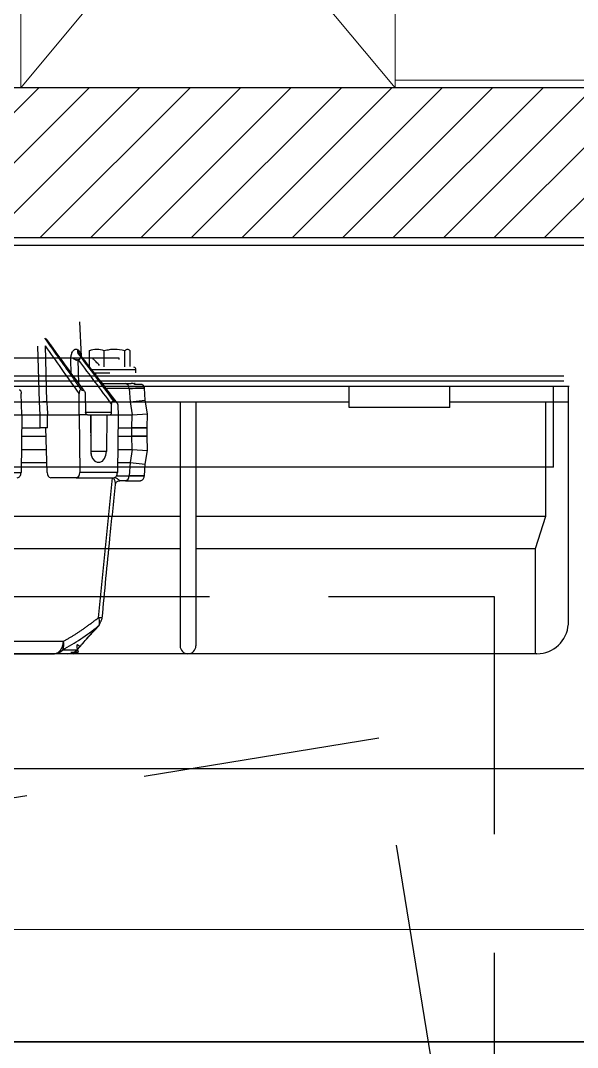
# Model space of a CAD drawing. Header units: millimetres. Extents: x 54215 to 67697, y 23496 to 56611.
# Drawn here: x 56037.4 to 56052.27, y 25481.44 to 25508.88 of the extents above; entities that cross this region are included whole.
import ezdxf

# ---------------------------------------------------------------- set-up
doc = ezdxf.new("R2010")
doc.units = ezdxf.units.MM
doc.linetypes.add('DASHED2', pattern=[9.525, 6.35, -3.175])
doc.layers.add('no3_kutuprofil kesit', color=74, linetype='Continuous', lineweight=18)

# ---------------------------------------------------------------- blocks, each defined once
blk = doc.blocks.new('sistemmm')
at = {"layer": 'no3_kutuprofil kesit'}
for p, q in [((11555.354, 23477.765), (11545.354, 23465.765)), ((11555.354, 23465.765), (11545.354, 23477.765))]:
    blk.add_line(p, q, dxfattribs=at)
blk.add_lwpolyline([(11545.354, 23465.765), (11555.354, 23465.765), (11555.354, 23477.765), (11545.354, 23477.765)], close=True, dxfattribs=at)
blk = doc.blocks.new('cephe pasta')
at = {"true_color": 0x2776bb}
h = blk.add_hatch(dxfattribs=at)
h.set_pattern_fill('ANSI31', color=152, scale=0.3)
h.set_pattern_definition([(45, (6736.7787, 16780.127), (-0.67351921, 0.67351921), [])])
h.paths.add_polyline_path([(10799.005, 21202.886), (10799.005, 21181.386), (10803.005, 21181.386), (10803.005, 21206.886), (10738.005, 21206.886), (10738.005, 21181.386), (10742.005, 21181.386), (10742.005, 21202.886)])
at = {"color": 241, "lineweight": 15, "true_color": 0xf7abae}
blk.add_line((10730.362, 21206.886), (10811.362, 21206.886), dxfattribs=at)
at = {"color": 231, "lineweight": 15}
blk.add_line((10730.362, 21202.886), (10811.362, 21202.886), dxfattribs=at)
at = {"color": 143, "true_color": 0x7aafdf}
for p, q in [((10775.986, 21199.701), (10775.94, 21200.63)), ((10774.858, 21198.494), (10774.821, 21199.982)), ((10775.056, 21198.503), (10775.019, 21199.987)), ((10776.191, 21199.85), (10776.23, 21199.872)), ((10776.986, 21199.657), (10763.223, 21199.657)), ((10775.707, 21199.264), (10775.698, 21199.606)), ((10775.847, 21199.6), (10775.745, 21199.657)), ((10775.912, 21198.983), (10775.896, 21199.611)), ((10776.191, 21199.85), (10776.191, 21199.436)), ((10776.591, 21199.431), (10776.591, 21199.85)), ((10777.137, 21199.431), (10777.137, 21199.85)), ((10777.284, 21199.435), (10777.284, 21199.85)), ((10777.437, 21199.347), (10776.254, 21199.347)), ((10777.437, 21199.264), (10777.437, 21199.347)), ((10788.865, 21199.18), (10751.345, 21199.18)), ((10788.865, 21199.04), (10751.345, 21199.04)), ((10776.323, 21199.264), (10776.37, 21199.264)), ((10776.37, 21199.204), (10776.37, 21199.264)), ((10776.37, 21199.264), (10776.737, 21199.264)), ((10789.005, 21198.9), (10751.205, 21198.9)), ((10789.005, 21198.9), (10751.205, 21198.9)), ((10776.538, 21198.984), (10777.155, 21198.984)), ((10777.254, 21198.851), (10776.639, 21198.851)), ((10777.254, 21198.851), (10777.281, 21198.494)), ((10777.687, 21198.539), (10777.664, 21198.854)), ((10783.133, 21198.34), (10783.133, 21198.9)), ((10785.822, 21198.34), (10785.822, 21198.9)), ((10788.585, 21196.745), (10788.585, 21198.9)), ((10788.986, 21192.547), (10788.986, 21198.9)), ((10774.388, 21198.144), (10774.373, 21198.717)), ((10774.379, 21198.494), (10774.858, 21198.494)), ((10774.88, 21198.144), (10774.858, 21198.494)), ((10775.919, 21198.144), (10775.919, 21198.717)), ((10776.08, 21198.702), (10776.092, 21198.213)), ((10776.91, 21198.494), (10777.281, 21198.494)), ((10777.285, 21198.494), (10777.687, 21198.539)), ((10777.285, 21198.494), (10777.337, 21198.144)), ((10777.742, 21198.169), (10777.687, 21198.539)), ((10783.133, 21198.48), (10757.076, 21198.48)), ((10776.787, 21198.213), (10776.787, 21198.418)), ((10776.956, 21198.386), (10776.961, 21198.144)), ((10778.617, 21198.48), (10778.617, 21191.97)), ((10779.037, 21198.48), (10779.037, 21191.97)), ((10785.822, 21198.34), (10783.133, 21198.34)), ((10788.986, 21198.48), (10785.822, 21198.48)), ((10788.375, 21198.48), (10788.375, 21195.428)), ((10774.164, 21198.144), (10774.388, 21198.144)), ((10774.388, 21198.144), (10774.369, 21196.604)), ((10774.388, 21198.144), (10774.88, 21198.144)), ((10774.88, 21197.794), (10774.88, 21198.144)), ((10775.078, 21198.144), (10775.919, 21198.144)), ((10775.919, 21198.144), (10775.938, 21196.604)), ((10776.142, 21198.144), (10775.919, 21198.144)), ((10776.092, 21198.213), (10776.787, 21198.213)), ((10776.142, 21198.144), (10776.22, 21198.144)), ((10776.22, 21198.144), (10776.232, 21197.164)), ((10776.22, 21198.144), (10776.244, 21198.144)), ((10776.244, 21198.144), (10776.66, 21198.144)), ((10776.244, 21197.581), (10776.244, 21198.144)), ((10776.66, 21198.144), (10776.648, 21197.164)), ((10776.66, 21198.144), (10776.738, 21198.144)), ((10776.738, 21198.144), (10776.961, 21198.144)), ((10776.961, 21198.144), (10776.942, 21196.604)), ((10776.961, 21198.144), (10777.331, 21198.144)), ((10777.331, 21198.144), (10777.323, 21197.794)), ((10777.337, 21198.144), (10777.742, 21198.169)), ((10777.733, 21197.794), (10777.742, 21198.169)), ((10774.383, 21197.794), (10774.88, 21197.794)), ((10775.062, 21196.602), (10775.033, 21197.794)), ((10776.957, 21197.794), (10777.323, 21197.794)), ((10777.323, 21197.794), (10777.323, 21197.57)), ((10777.733, 21197.57), (10777.733, 21197.794)), ((10774.381, 21197.57), (10775.038, 21197.57)), ((10776.244, 21197.581), (10776.227, 21197.594)), ((10776.229, 21197.459), (10776.244, 21197.459)), ((10776.244, 21197.164), (10776.244, 21197.581)), ((10776.954, 21197.57), (10777.323, 21197.57)), ((10777.323, 21197.57), (10777.331, 21197.22)), ((10777.742, 21197.195), (10777.733, 21197.57)), ((10774.376, 21197.22), (10775.047, 21197.22)), ((10776.648, 21197.164), (10776.244, 21197.164)), ((10776.95, 21197.22), (10777.331, 21197.22)), ((10777.337, 21197.22), (10777.285, 21196.87)), ((10777.337, 21197.22), (10777.742, 21197.195)), ((10777.687, 21196.825), (10777.742, 21197.195)), ((10774.372, 21196.87), (10775.055, 21196.87)), ((10776.946, 21196.87), (10777.281, 21196.87)), ((10777.281, 21196.87), (10777.254, 21196.513)), ((10777.285, 21196.87), (10777.687, 21196.825)), ((10788.585, 21196.745), (10751.625, 21196.745)), ((10773.364, 21196.604), (10774.369, 21196.604)), ((10776.942, 21196.604), (10775.938, 21196.604)), ((10777.664, 21196.51), (10777.687, 21196.825)), ((10775.841, 21196.464), (10775.163, 21196.464)), ((10775.841, 21196.464), (10776.842, 21196.464)), ((10776.435, 21192.722), (10776.809, 21196.464)), ((10776.917, 21196.513), (10777.254, 21196.513)), ((10776.984, 21196.377), (10777.005, 21196.38)), ((10777.155, 21196.38), (10777.005, 21196.38)), ((10777.231, 21195.428), (10761.593, 21195.428)), ((10778.617, 21195.428), (10777.231, 21195.428)), ((10788.375, 21195.428), (10779.037, 21195.428)), ((10788.375, 21195.428), (10788.095, 21194.56)), ((10777.21, 21194.56), (10761.593, 21194.56)), ((10778.617, 21194.56), (10777.21, 21194.56)), ((10788.095, 21194.56), (10779.037, 21194.56)), ((10788.095, 21194.56), (10788.095, 21191.769)), ((10772.52, 21192.092), (10775.5, 21192.092)), ((10788.147, 21191.76), (10768.499, 21191.76)), ((10772.272, 21191.76), (10775.253, 21191.76)), ((10775.48, 21191.862), (10775.864, 21191.862)), ((10775.845, 21191.829), (10775.826, 21191.829)), ((10775.845, 21191.829), (10775.845, 21191.845))]:
    blk.add_line(p, q, dxfattribs=at)
at = {"color": 231, "lineweight": 15}
for points in [[(10730.362, 21206.886), (10811.362, 21206.886), (10811.362, 21202.886), (10730.362, 21202.886)], [(10730.362, 21184.386), (10811.362, 21184.386), (10811.362, 21181.386), (10730.362, 21181.386)]]:
    blk.add_lwpolyline(points, close=True, dxfattribs=at)
at = {"color": 152, "true_color": 0x2776bb}
for points in [[(10738.005, 21181.386), (10803.005, 21181.386), (10803.005, 21206.886), (10738.005, 21206.886)], [(10799.005, 21181.386), (10742.005, 21181.386), (10742.005, 21202.886), (10799.005, 21202.886)]]:
    blk.add_lwpolyline(points, close=True, dxfattribs=at)
at = {"color": 143, "true_color": 0x7aafdf}
blk.add_lwpolyline([(10746.605, 21202.68), (10793.605, 21202.68), (10793.605, 21188.68), (10746.605, 21188.68)], close=True, dxfattribs=at)
at = {"color": 143, "true_color": 0x7aafdf, "flags": 128}
for points in [[(10775.939, 21199.627), (10775.935, 21199.644), (10775.932, 21199.657)], [(10775.939, 21199.627), (10775.938, 21199.647), (10775.936, 21199.657)], [(10776.232, 21197.164), (10776.245, 21197.064), (10776.281, 21196.975), (10776.336, 21196.909), (10776.404, 21196.875), (10776.476, 21196.875), (10776.544, 21196.909), (10776.6, 21196.975), (10776.636, 21197.064), (10776.648, 21197.164)], [(10776.43, 21192.493), (10776.443, 21192.501), (10776.446, 21192.505)], [(10775.865, 21191.864), (10775.885, 21191.882), (10775.893, 21191.892)]]:
    blk.add_lwpolyline(points, dxfattribs=at)
at = {"color": 254, "linetype": 'DASHED2', "true_color": 0xfeeab9}
for points in [[(10754.005, 21193.286), (10787.005, 21193.286), (10787.005, 21179.286), (10754.005, 21179.286)], [(10783.926, 21189.498), (10772.083, 21187.566), (10773.571, 21178.441), (10785.415, 21180.373)]]:
    blk.add_lwpolyline(points, close=True, dxfattribs=at)
at = {"color": 143, "true_color": 0x7aafdf}
for centre, radius, start, end in [((10776.001, 21199.851), 0.124, 162.6264, 206.2514), ((10777.367, 21199.347), 0.07, 0, 78.6901), ((10777.132, 21198.864), 0.123, 354.2118, 79.1705), ((10777.132, 21196.5), 0.123, 280.8295, 5.7882), ((10788.147, 21192.6), 0.84, 270, 356.3568), ((10775.201, 21192.002), 0.312, 333.7295, 16.7605), ((10778.827, 21191.97), 0.21, 180, 0), ((10775.251, 21192.069), 0.309, 270.456, 317.9455), ((10775.62, 21192.102), 0.342, 270.0642, 315.4533), ((10775.775, 21191.83), 0.07, 270, 359)]:
    blk.add_arc(centre, radius, start, end, dxfattribs=at)
for centre, major_axis, ratio, start_param, end_param in [((10776.819, 21200.152), (-0.169, 0.747), 0.095063, 3.896327, 3.966422), ((10774.304, 21225.244), (-2.981, 26.75), 0.036604, 3.137514, 3.141578), ((10776.624, 21209.596), (-0.713, 11.452), 0.086127, 3.13623, 3.141511), ((10776.036, 21197.164), (-0.007, 0.294), 0.706891, 4.45385, 4.694946), ((10776.624, 21185.768), (0.713, 11.452), 0.086127, 0.000081, 0.005362), ((10774.304, 21170.12), (2.981, 26.75), 0.036604, 0.000015, 0.004079), ((10774.27, 21196.604), (0.003, 0.14), 0.706891, 3.159035, 4.729832), ((10775.161, 21196.604), (-0.003, 0.14), 0.706891, 1.570807, 3.12415), ((10775.839, 21196.604), (-0.003, 0.14), 0.706891, 3.12415, 4.694946), ((10776.843, 21196.604), (0.003, 0.14), 0.706891, 3.159035, 4.729832)]:
    blk.add_ellipse(centre, major_axis=major_axis, ratio=ratio, start_param=start_param, end_param=end_param, dxfattribs=at)
for points, knots in [([(10774.998, 21200.192), (10775.099, 21200.05), (10775.308, 21199.756), (10775.634, 21199.297), (10775.858, 21198.979), (10775.974, 21198.815)], [0, 0, 0, 0, 0.309628, 0.642961, 1, 1, 1, 1]), ([(10776.058, 21198.783), (10775.896, 21199.005), (10775.565, 21199.459), (10775.233, 21199.912), (10775.063, 21200.144)], [0, 0, 0, 0, 0.488521, 1, 1, 1, 1]), ([(10775.919, 21198.717), (10775.762, 21198.939), (10775.463, 21199.363), (10775.162, 21199.786), (10775.019, 21199.987)], [0, 0, 0, 0, 0.524475, 1, 1, 1, 1]), ([(10775.698, 21199.606), (10775.698, 21199.615), (10775.698, 21199.632), (10775.699, 21199.657), (10775.701, 21199.682), (10775.705, 21199.715), (10775.714, 21199.756), (10775.729, 21199.804), (10775.752, 21199.848), (10775.779, 21199.879), (10775.804, 21199.895), (10775.826, 21199.902), (10775.845, 21199.902), (10775.862, 21199.898), (10775.873, 21199.893), (10775.879, 21199.89)], [0, 0, 0, 0, 0.05565, 0.110638, 0.165162, 0.219426, 0.334901, 0.445156, 0.574215, 0.692943, 0.768664, 0.841974, 0.894115, 0.946334, 1, 1, 1, 1]), ([(10775.879, 21199.89), (10775.875, 21199.873), (10775.873, 21199.856), (10775.875, 21199.824), (10775.879, 21199.81), (10775.886, 21199.799)], [0, 0, 0, 0, 0.5, 0.5, 1, 1, 1, 1]), ([(10775.922, 21199.779), (10775.914, 21199.791), (10775.908, 21199.805), (10775.903, 21199.837), (10775.903, 21199.854), (10775.905, 21199.871)], [0, 0, 0, 0, 0.5, 0.5, 1, 1, 1, 1]), ([(10775.905, 21199.871), (10775.912, 21199.865), (10775.926, 21199.852), (10775.944, 21199.813), (10775.956, 21199.774), (10775.959, 21199.743), (10775.959, 21199.736)], [0, 0, 0, 0, 0.217564, 0.453208, 0.877509, 1, 1, 1, 1]), ([(10777.137, 21199.85), (10777.048, 21199.877), (10776.958, 21199.894), (10776.818, 21199.894), (10776.772, 21199.89), (10776.681, 21199.875), (10776.636, 21199.864), (10776.591, 21199.85)], [0, 0, 0, 0, 0.5, 0.5, 0.75, 0.75, 1, 1, 1, 1]), ([(10777.284, 21199.85), (10777.26, 21199.877), (10777.236, 21199.894), (10777.198, 21199.894), (10777.186, 21199.89), (10777.162, 21199.875), (10777.149, 21199.864), (10777.137, 21199.85)], [0, 0, 0, 0, 0.5, 0.5, 0.75, 0.75, 1, 1, 1, 1]), ([(10776.916, 21198.48), (10776.827, 21198.597), (10776.654, 21198.825), (10776.4, 21199.158), (10776.157, 21199.475), (10775.999, 21199.68), (10775.922, 21199.779)], [0, 0, 0, 0, 0.26818, 0.524235, 0.768171, 1, 1, 1, 1]), ([(10776.933, 21198.465), (10776.774, 21198.674), (10776.445, 21199.109), (10776.112, 21199.539), (10775.94, 21199.761)], [0, 0, 0, 0, 0.481407, 1, 1, 1, 1]), ([(10776.466, 21199.461), (10776.434, 21199.495), (10776.37, 21199.562), (10776.313, 21199.625), (10776.284, 21199.657)], [0, 0, 0, 0, 0.501815, 1, 1, 1, 1]), ([(10774.316, 21198.815), (10774.325, 21198.817), (10774.333, 21198.814), (10774.348, 21198.802), (10774.354, 21198.794), (10774.364, 21198.774), (10774.367, 21198.763), (10774.372, 21198.74), (10774.373, 21198.729), (10774.373, 21198.717)], [0, 0, 0, 0, 0.25, 0.25, 0.5, 0.5, 0.75, 0.75, 1, 1, 1, 1]), ([(10775.974, 21198.815), (10775.965, 21198.817), (10775.957, 21198.814), (10775.942, 21198.802), (10775.937, 21198.794), (10775.928, 21198.774), (10775.924, 21198.763), (10775.92, 21198.74), (10775.919, 21198.729), (10775.919, 21198.717)], [0, 0, 0, 0, 0.25, 0.25, 0.5, 0.5, 0.75, 0.75, 1, 1, 1, 1]), ([(10776.035, 21198.8), (10776.042, 21198.798), (10776.049, 21198.793), (10776.06, 21198.78), (10776.065, 21198.771), (10776.076, 21198.744), (10776.08, 21198.723), (10776.08, 21198.702)], [0, 0, 0, 0, 0.25, 0.25, 0.5, 0.5, 1, 1, 1, 1]), ([(10777.155, 21198.984), (10777.167, 21198.984), (10777.189, 21198.984), (10777.21, 21198.984), (10777.221, 21198.984)], [0, 0, 0, 0, 0.500025, 1, 1, 1, 1]), ([(10777.221, 21198.984), (10777.229, 21198.984), (10777.245, 21198.984), (10777.268, 21198.984), (10777.29, 21198.984), (10777.304, 21198.984), (10777.311, 21198.984)], [0, 0, 0, 0, 0.25014, 0.500039, 0.749919, 1, 1, 1, 1]), ([(10777.664, 21198.854), (10777.664, 21198.854), (10777.627, 21198.854), (10777.487, 21198.853), (10777.384, 21198.852), (10777.254, 21198.851)], [0, 0, 0, 0, 0.5, 0.5, 1, 1, 1, 1]), ([(10777.254, 21198.851), (10777.384, 21198.852), (10777.487, 21198.853), (10777.627, 21198.854), (10777.664, 21198.854), (10777.664, 21198.854)], [0, 0, 0, 0, 0.5, 0.5, 1, 1, 1, 1]), ([(10777.407, 21198.959), (10777.392, 21198.967), (10777.377, 21198.974), (10777.345, 21198.982), (10777.328, 21198.984), (10777.311, 21198.984)], [0, 0, 0, 0, 0.5, 0.5, 1, 1, 1, 1]), ([(10777.416, 21198.984), (10777.414, 21198.984), (10777.412, 21198.984), (10777.409, 21198.983), (10777.407, 21198.982), (10777.406, 21198.981), (10777.404, 21198.979), (10777.403, 21198.978), (10777.402, 21198.977), (10777.401, 21198.976), (10777.401, 21198.974), (10777.4, 21198.973), (10777.4, 21198.971), (10777.4, 21198.97), (10777.4, 21198.968), (10777.4, 21198.967), (10777.401, 21198.966), (10777.401, 21198.965), (10777.402, 21198.963), (10777.403, 21198.962), (10777.404, 21198.961), (10777.405, 21198.96), (10777.405, 21198.96), (10777.406, 21198.959), (10777.407, 21198.959)], [0, 0, 0, 0, 0.0000509059, 0.0000509059, 0.0000509059, 0.0000959823, 0.0000959823, 0.0000959823, 0.0001286769, 0.0001286769, 0.0001286769, 0.0001615992, 0.0001615992, 0.0001615992, 0.0001910605, 0.0001910605, 0.0001910605, 0.0002194908, 0.0002194908, 0.0002194908, 0.0002497717, 0.0002497717, 0.0002497717, 0.0002681743, 0.0002681743, 0.0002681743, 0.0002681743]), ([(10777.605, 21198.959), (10777.605, 21198.959), (10777.622, 21198.959), (10777.568, 21198.959), (10777.461, 21198.959), (10777.407, 21198.959)], [0, 0, 0, 0, 0.0002051, 0.500068, 1, 1, 1, 1]), ([(10777.664, 21198.854), (10777.662, 21198.865), (10777.66, 21198.884), (10777.647, 21198.913), (10777.63, 21198.939), (10777.612, 21198.952), (10777.604, 21198.957)], [0, 0, 0, 0, 0.2532085, 0.4691221, 0.7621439, 1, 1, 1, 1]), ([(10774.858, 21198.494), (10774.87, 21198.494), (10774.885, 21198.494), (10774.919, 21198.495), (10774.938, 21198.495), (10774.976, 21198.497), (10774.996, 21198.498), (10775.03, 21198.5), (10775.044, 21198.501), (10775.056, 21198.503)], [0, 0, 0, 0, 0.25, 0.25, 0.5, 0.5, 0.75, 0.75, 1, 1, 1, 1]), ([(10775.056, 21198.503), (10775.06, 21198.444), (10775.067, 21198.325), (10775.074, 21198.205), (10775.078, 21198.144)], [0, 0, 0, 0, 0.487567, 1, 1, 1, 1]), ([(10776.787, 21198.418), (10776.787, 21198.43), (10776.788, 21198.442), (10776.793, 21198.466), (10776.796, 21198.477), (10776.807, 21198.497), (10776.813, 21198.505), (10776.829, 21198.515), (10776.838, 21198.516), (10776.847, 21198.512)], [0, 0, 0, 0, 0.25, 0.25, 0.5, 0.5, 0.75, 0.75, 1, 1, 1, 1]), ([(10776.916, 21198.48), (10776.929, 21198.474), (10776.939, 21198.458), (10776.952, 21198.424), (10776.955, 21198.405), (10776.956, 21198.386)], [0, 0, 0, 0, 0.5, 0.5, 1, 1, 1, 1]), ([(10774.88, 21198.144), (10774.891, 21198.144), (10774.906, 21198.144), (10774.94, 21198.144), (10774.96, 21198.144), (10774.998, 21198.144), (10775.017, 21198.144), (10775.052, 21198.144), (10775.066, 21198.144), (10775.078, 21198.144)], [0, 0, 0, 0, 0.25, 0.25, 0.5, 0.5, 0.75, 0.75, 1, 1, 1, 1]), ([(10775.078, 21197.794), (10775.078, 21197.852), (10775.078, 21197.94), (10775.078, 21198.042), (10775.078, 21198.093), (10775.078, 21198.115), (10775.078, 21198.13), (10775.078, 21198.137), (10775.078, 21198.144)], [0, 0, 0, 0, 0.5, 0.75, 0.875, 0.9375, 0.9375, 1, 1, 1, 1]), ([(10776.142, 21198.144), (10776.13, 21198.144), (10776.117, 21198.152), (10776.098, 21198.177), (10776.093, 21198.195), (10776.092, 21198.213)], [0, 0, 0, 0, 0.5, 0.5, 1, 1, 1, 1]), ([(10776.738, 21198.144), (10776.751, 21198.144), (10776.764, 21198.152), (10776.782, 21198.177), (10776.787, 21198.195), (10776.787, 21198.213)], [0, 0, 0, 0, 0.5, 0.5, 1, 1, 1, 1]), ([(10775.078, 21197.794), (10775.065, 21197.794), (10775.049, 21197.794), (10775.015, 21197.794), (10774.997, 21197.794), (10774.942, 21197.794), (10774.906, 21197.794), (10774.88, 21197.794)], [0, 0, 0, 0, 0.25, 0.25, 0.5, 0.5, 1, 1, 1, 1]), ([(10777.323, 21197.794), (10777.333, 21197.794), (10777.354, 21197.794), (10777.384, 21197.794), (10777.412, 21197.794), (10777.44, 21197.794), (10777.466, 21197.794), (10777.491, 21197.794), (10777.515, 21197.794), (10777.538, 21197.794), (10777.559, 21197.794), (10777.579, 21197.794), (10777.598, 21197.794), (10777.616, 21197.794), (10777.632, 21197.794), (10777.647, 21197.794), (10777.661, 21197.794), (10777.674, 21197.794), (10777.685, 21197.794), (10777.695, 21197.794), (10777.704, 21197.794), (10777.712, 21197.794), (10777.718, 21197.794), (10777.724, 21197.794), (10777.728, 21197.794), (10777.731, 21197.794), (10777.732, 21197.794), (10777.733, 21197.794), (10777.731, 21197.794), (10777.724, 21197.794), (10777.713, 21197.794), (10777.696, 21197.794), (10777.674, 21197.794), (10777.648, 21197.794), (10777.616, 21197.794), (10777.58, 21197.794), (10777.538, 21197.794), (10777.492, 21197.794), (10777.44, 21197.794), (10777.384, 21197.794), (10777.343, 21197.794), (10777.323, 21197.794)], [0, 0, 0, 0, 0.020246, 0.040412, 0.060496, 0.080498, 0.10042, 0.12026, 0.14002, 0.159698, 0.179294, 0.19881, 0.218245, 0.237598, 0.25687, 0.276061, 0.295171, 0.3142, 0.333148, 0.352014, 0.3708, 0.389504, 0.408128, 0.42667, 0.445131, 0.463511, 0.48181, 0.500029, 0.536542, 0.57338, 0.610541, 0.648027, 0.685838, 0.723972, 0.762431, 0.801214, 0.840322, 0.879755, 0.919512, 0.959593, 1, 1, 1, 1]), ([(10777.323, 21197.57), (10777.453, 21197.57), (10777.556, 21197.57), (10777.697, 21197.57), (10777.733, 21197.57), (10777.733, 21197.57), (10777.697, 21197.57), (10777.556, 21197.57), (10777.453, 21197.57), (10777.323, 21197.57)], [0, 0, 0, 0, 0.25, 0.25, 0.5, 0.5, 0.75, 0.75, 1, 1, 1, 1]), ([(10776.892, 21196.284), (10776.892, 21196.285), (10776.896, 21196.3), (10776.886, 21196.35), (10776.867, 21196.412), (10776.846, 21196.451), (10776.84, 21196.462)], [0, 0, 0, 0, 0.022044, 0.431232, 0.838674, 1, 1, 1, 1]), ([(10777.005, 21196.38), (10777.003, 21196.381), (10776.998, 21196.386), (10776.955, 21196.423), (10776.897, 21196.46), (10776.872, 21196.475)], [0, 0, 0, 0, 0.155324, 0.638168, 1, 1, 1, 1]), ([(10776.892, 21196.285), (10776.894, 21196.295), (10776.898, 21196.316), (10776.919, 21196.346), (10776.955, 21196.374), (10776.987, 21196.379), (10777.003, 21196.381)], [0, 0, 0, 0, 0.1919047, 0.4230244, 0.6946664, 1, 1, 1, 1]), ([(10777.155, 21196.38), (10777.165, 21196.38), (10777.184, 21196.38), (10777.212, 21196.38), (10777.239, 21196.38), (10777.264, 21196.38), (10777.289, 21196.38), (10777.328, 21196.38), (10777.377, 21196.38), (10777.43, 21196.38), (10777.472, 21196.38), (10777.499, 21196.38), (10777.514, 21196.38), (10777.523, 21196.38), (10777.524, 21196.38), (10777.524, 21196.38)], [0, 0, 0, 0, 0.041748, 0.0834, 0.124999, 0.16659, 0.208217, 0.249926, 0.374874, 0.499873, 0.624864, 0.749915, 0.833305, 0.916547, 1, 1, 1, 1]), ([(10777.254, 21196.513), (10777.265, 21196.513), (10777.285, 21196.513), (10777.315, 21196.512), (10777.344, 21196.512), (10777.371, 21196.512), (10777.397, 21196.512), (10777.422, 21196.511), (10777.446, 21196.511), (10777.469, 21196.511), (10777.49, 21196.511), (10777.51, 21196.511), (10777.529, 21196.511), (10777.547, 21196.511), (10777.563, 21196.51), (10777.578, 21196.51), (10777.592, 21196.51), (10777.605, 21196.51), (10777.616, 21196.51), (10777.626, 21196.51), (10777.635, 21196.51), (10777.643, 21196.51), (10777.649, 21196.51), (10777.655, 21196.51), (10777.659, 21196.51), (10777.662, 21196.51), (10777.664, 21196.51), (10777.664, 21196.51), (10777.664, 21196.51)], [0, 0, 0, 0, 0.040507, 0.08085, 0.121028, 0.161042, 0.200892, 0.240577, 0.280099, 0.319456, 0.35865, 0.39768, 0.436546, 0.475249, 0.513789, 0.552165, 0.590378, 0.628429, 0.666316, 0.704041, 0.741604, 0.779004, 0.816241, 0.853317, 0.89023, 0.926982, 0.963572, 1, 1, 1, 1]), ([(10777.664, 21196.51), (10777.664, 21196.51), (10777.663, 21196.51), (10777.661, 21196.51), (10777.657, 21196.51), (10777.652, 21196.51), (10777.645, 21196.51), (10777.637, 21196.51), (10777.627, 21196.51), (10777.616, 21196.51), (10777.603, 21196.51), (10777.588, 21196.51), (10777.572, 21196.51), (10777.554, 21196.51), (10777.535, 21196.511), (10777.514, 21196.511), (10777.491, 21196.511), (10777.467, 21196.511), (10777.441, 21196.511), (10777.414, 21196.512), (10777.385, 21196.512), (10777.355, 21196.512), (10777.323, 21196.512), (10777.289, 21196.513), (10777.266, 21196.513), (10777.254, 21196.513)], [0, 0, 0, 0, 0.041192, 0.08259, 0.124195, 0.166007, 0.208026, 0.250252, 0.292686, 0.335328, 0.378177, 0.421235, 0.4645, 0.507975, 0.551658, 0.595549, 0.63965, 0.68396, 0.728479, 0.773208, 0.818146, 0.863295, 0.908653, 0.954221, 1, 1, 1, 1]), ([(10777.524, 21196.38), (10777.535, 21196.381), (10777.554, 21196.382), (10777.584, 21196.392), (10777.615, 21196.411), (10777.641, 21196.44), (10777.659, 21196.475), (10777.662, 21196.498), (10777.664, 21196.51)], [0, 0, 0, 0, 0.149649, 0.277257, 0.450436, 0.671329, 0.825678, 1, 1, 1, 1]), ([(10776.537, 21192.709), (10776.603, 21193.42), (10776.714, 21194.612), (10776.842, 21195.803), (10776.893, 21196.284)], [0, 0, 0, 0, 0.59595, 1, 1, 1, 1]), ([(10776.435, 21192.722), (10776.455, 21192.725), (10776.494, 21192.73), (10776.526, 21192.718), (10776.54, 21192.709), (10776.536, 21192.709), (10776.536, 21192.709)], [0, 0, 0, 0, 0.320906, 0.642302, 0.970142, 1, 1, 1, 1]), ([(10775.481, 21191.864), (10775.645, 21191.951), (10775.806, 21192.05), (10776.122, 21192.261), (10776.277, 21192.375), (10776.43, 21192.494)], [0, 0, 0, 0, 0.5, 0.5, 1, 1, 1, 1]), ([(10775.5, 21192.092), (10775.523, 21192.104), (10775.569, 21192.13), (10775.637, 21192.17), (10775.706, 21192.211), (10775.776, 21192.254), (10775.847, 21192.299), (10775.918, 21192.346), (10775.99, 21192.395), (10776.063, 21192.445), (10776.136, 21192.497), (10776.21, 21192.551), (10776.285, 21192.606), (10776.36, 21192.663), (10776.41, 21192.702), (10776.435, 21192.722)], [0, 0, 0, 0, 0.070633, 0.142277, 0.214944, 0.288644, 0.363388, 0.439185, 0.516045, 0.593976, 0.672988, 0.753088, 0.834285, 0.916587, 1, 1, 1, 1]), ([(10775.865, 21191.864), (10775.874, 21191.874), (10775.891, 21191.894), (10775.918, 21191.925), (10775.945, 21191.958), (10775.974, 21191.991), (10776.004, 21192.024), (10776.034, 21192.059), (10776.065, 21192.095), (10776.098, 21192.131), (10776.142, 21192.181), (10776.201, 21192.246), (10776.274, 21192.326), (10776.35, 21192.408), (10776.403, 21192.464), (10776.43, 21192.493)], [0, 0, 0, 0, 0.053303, 0.107149, 0.161582, 0.21664, 0.272364, 0.328793, 0.385963, 0.443912, 0.502675, 0.623236, 0.746124, 0.871618, 1, 1, 1, 1]), ([(10775.89, 21191.888), (10775.975, 21191.987), (10776.144, 21192.183), (10776.348, 21192.401), (10776.449, 21192.509)], [0, 0, 0, 0, 0.501811, 1, 1, 1, 1]), ([(10776.435, 21192.722), (10776.451, 21192.679), (10776.46, 21192.634), (10776.458, 21192.554), (10776.448, 21192.519), (10776.43, 21192.494)], [0, 0, 0, 0, 0.5, 0.5, 1, 1, 1, 1]), ([(10776.43, 21192.494), (10776.431, 21192.494), (10776.431, 21192.494), (10776.431, 21192.494), (10776.43, 21192.493), (10776.43, 21192.493)], [0, 0, 0, 0, 0.5, 0.5, 1, 1, 1, 1]), ([(10776.446, 21192.505), (10776.449, 21192.511), (10776.455, 21192.522), (10776.465, 21192.547), (10776.477, 21192.575), (10776.491, 21192.604), (10776.506, 21192.633), (10776.52, 21192.66), (10776.533, 21192.686), (10776.535, 21192.701), (10776.537, 21192.709)], [0, 0, 0, 0, 0.137084, 0.258183, 0.365056, 0.464445, 0.567575, 0.686673, 0.829312, 1, 1, 1, 1]), ([(10775.253, 21191.76), (10775.258, 21191.76), (10775.269, 21191.761), (10775.285, 21191.763), (10775.301, 21191.767), (10775.317, 21191.772), (10775.333, 21191.779), (10775.348, 21191.787), (10775.362, 21191.796), (10775.377, 21191.807), (10775.391, 21191.82), (10775.404, 21191.833), (10775.416, 21191.848), (10775.428, 21191.864), (10775.439, 21191.881), (10775.45, 21191.899), (10775.459, 21191.918), (10775.468, 21191.937), (10775.475, 21191.958), (10775.482, 21191.979), (10775.488, 21192.001), (10775.493, 21192.023), (10775.496, 21192.046), (10775.499, 21192.069), (10775.5, 21192.084), (10775.5, 21192.092)], [0, 0, 0, 0, 0.043334, 0.08668, 0.13004, 0.173412, 0.216798, 0.260196, 0.303608, 0.347032, 0.39047, 0.433921, 0.477386, 0.520863, 0.564354, 0.607858, 0.651376, 0.694907, 0.738451, 0.782009, 0.82558, 0.869165, 0.912763, 0.956375, 1, 1, 1, 1]), ([(10775.886, 21191.989), (10775.885, 21191.99), (10775.883, 21191.991), (10775.88, 21191.993), (10775.876, 21191.995), (10775.871, 21191.997), (10775.865, 21191.996), (10775.86, 21191.991), (10775.856, 21191.979), (10775.855, 21191.958), (10775.858, 21191.932), (10775.865, 21191.9), (10775.872, 21191.872), (10775.88, 21191.848), (10775.884, 21191.835), (10775.887, 21191.827), (10775.891, 21191.819), (10775.894, 21191.811), (10775.895, 21191.805), (10775.896, 21191.802)], [0, 0, 0, 0, 0.012601, 0.025404, 0.049645, 0.073181, 0.096478, 0.141684, 0.198784, 0.302688, 0.446663, 0.559814, 0.719309, 0.819984, 0.859177, 0.894478, 0.929778, 0.965338, 1, 1, 1, 1]), ([(10775.922, 21191.97), (10775.917, 21191.972), (10775.906, 21191.978), (10775.895, 21191.984), (10775.89, 21191.987)], [0, 0, 0, 0, 0.495047, 1, 1, 1, 1]), ([(10775.939, 21191.952), (10775.936, 21191.956), (10775.93, 21191.964), (10775.924, 21191.968), (10775.922, 21191.97)], [0, 0, 0, 0, 0.639131, 1, 1, 1, 1]), ([(10775.62, 21191.76), (10775.616, 21191.76), (10775.607, 21191.76), (10775.591, 21191.76), (10775.575, 21191.76), (10775.558, 21191.76), (10775.539, 21191.76), (10775.519, 21191.76), (10775.498, 21191.76), (10775.468, 21191.76), (10775.427, 21191.76), (10775.374, 21191.76), (10775.317, 21191.76), (10775.274, 21191.76), (10775.253, 21191.76)], [0, 0, 0, 0, 0.062572, 0.1251, 0.187599, 0.250081, 0.312562, 0.375055, 0.437575, 0.500134, 0.625124, 0.750024, 0.874945, 1, 1, 1, 1]), ([(10775.481, 21191.864), (10775.481, 21191.863), (10775.481, 21191.863), (10775.48, 21191.863), (10775.48, 21191.862), (10775.48, 21191.862), (10775.48, 21191.862), (10775.48, 21191.862)], [0, 0, 0, 0, 0.2875011, 0.4654748, 0.5708528, 0.7333297, 1, 1, 1, 1]), ([(10775.775, 21191.76), (10775.77, 21191.76), (10775.76, 21191.76), (10775.712, 21191.76), (10775.663, 21191.76), (10775.652, 21191.76)], [0, 0, 0, 0, 0.427195, 0.869556, 1, 1, 1, 1]), ([(10775.698, 21191.797), (10775.71, 21191.797), (10775.725, 21191.796), (10775.759, 21191.797), (10775.778, 21191.797), (10775.817, 21191.798), (10775.836, 21191.798), (10775.87, 21191.8), (10775.884, 21191.801), (10775.896, 21191.802)], [0, 0, 0, 0, 0.25, 0.25, 0.5, 0.5, 0.75, 0.75, 1, 1, 1, 1]), ([(10775.865, 21191.864), (10775.865, 21191.863), (10775.865, 21191.863), (10775.864, 21191.862), (10775.864, 21191.862), (10775.864, 21191.862)], [0, 0, 0, 0, 0.5, 0.5, 1, 1, 1, 1])]:
    blk.add_open_spline(points, degree=3, knots=knots, dxfattribs=at)
for points in [[(10775.025, 21200.184), (10775.362, 21199.723), (10775.699, 21199.262), (10776.035, 21198.8)], [(10776.391, 21199.894), (10776.322, 21199.894), (10776.256, 21199.877), (10776.191, 21199.85)], [(10776.591, 21199.85), (10776.526, 21199.877), (10776.459, 21199.894), (10776.391, 21199.894)], [(10775.858, 21199.635), (10775.855, 21199.623), (10775.851, 21199.612), (10775.847, 21199.6)], [(10775.895, 21199.611), (10775.882, 21199.608), (10775.866, 21199.604), (10775.847, 21199.6)], [(10776.847, 21198.512), (10776.529, 21198.944), (10776.209, 21199.373), (10775.886, 21199.799)], [(10775.919, 21199.618), (10775.913, 21199.616), (10775.905, 21199.614), (10775.895, 21199.611)], [(10775.896, 21199.611), (10776.195, 21199.216), (10776.492, 21198.818), (10776.787, 21198.418)], [(10775.939, 21199.627), (10775.936, 21199.624), (10775.929, 21199.621), (10775.919, 21199.618)], [(10775.939, 21199.627), (10775.939, 21199.627), (10775.939, 21199.627), (10775.939, 21199.627)], [(10775.94, 21199.625), (10775.94, 21199.626), (10775.94, 21199.627), (10775.939, 21199.627)], [(10775.974, 21198.815), (10775.994, 21198.81), (10776.014, 21198.805), (10776.035, 21198.8)], [(10776.847, 21198.512), (10776.87, 21198.501), (10776.893, 21198.491), (10776.916, 21198.48)], [(10775.89, 21191.987), (10775.888, 21191.988), (10775.887, 21191.988), (10775.886, 21191.989)]]:
    blk.add_open_spline(points, degree=3, dxfattribs=at)

msp = doc.modelspace()

# ---------------------------------------------------------------- linework, layer by layer
at = {"layer": 'no3_kutuprofil kesit'}
for p, q in [((56079.401, 25507.286), (56047.401, 25507.286)), ((56079.401, 25507.086), (56047.401, 25507.086))]:
    msp.add_line(p, q, dxfattribs=at)

# ---------------------------------------------------------------- block references
at = {"xscale": -1}
msp.add_blockref('sistemmm', (67592.755, 2041.321), dxfattribs=at)
msp.add_blockref('cephe pasta', (45263.041, 4300.2))

doc.saveas('drawing.dxf')
